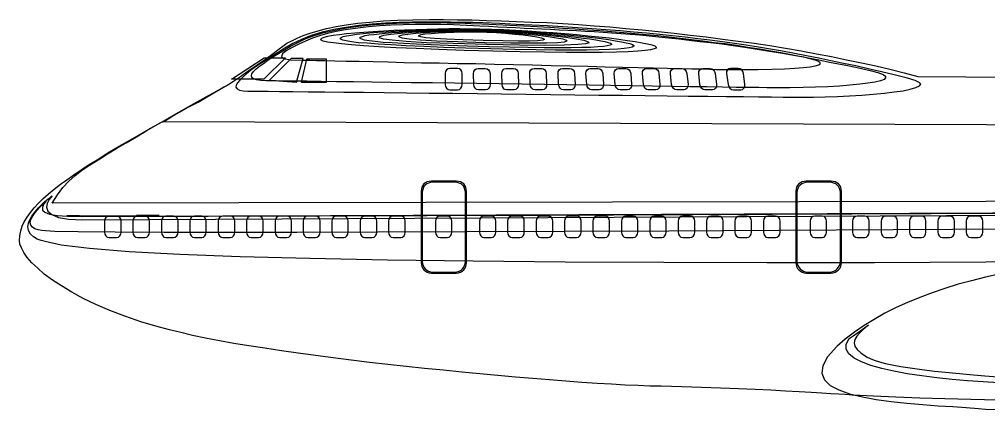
# Model space of a CAD drawing. Extents: x 526 to 2267, y -112 to 246.
# Drawn here: x 560 to 614.4, y 82.9 to 104.9 of the extents above; entities that cross this region are included whole.
import ezdxf

# ---------------------------------------------------------------- set-up
doc = ezdxf.new("R2010")
doc.units = 0
doc.header["$MEASUREMENT"] = 0
doc.layers.get('0').update_dxf_attribs({"linetype": 'CONTINUOUS'})

msp = doc.modelspace()

# ---------------------------------------------------------------- linework, layer by layer
at = {"linetype": 'Continuous'}
for points in [[(614.976, 83.482), (613.446, 83.519), (611.972, 83.556), (610.572, 83.593), (609.227, 83.648), (607.974, 83.703), (606.814, 83.758), (606.758, 83.758), (606.611, 83.777), (606.353, 83.795), (606.022, 83.813), (605.579, 83.832), (605.063, 83.869), (604.474, 83.906), (603.792, 83.942), (603.037, 83.979), (602.208, 84.034), (601.323, 84.071), (600.384, 84.108), (599.371, 84.145), (598.302, 84.182), (597.196, 84.219), (596.036, 84.256), (595.409, 84.274), (594.746, 84.311), (594.028, 84.33), (593.253, 84.385), (592.443, 84.422), (591.577, 84.477), (590.693, 84.551), (589.772, 84.624), (588.832, 84.698), (587.855, 84.772), (586.861, 84.864), (585.848, 84.956), (584.834, 85.048), (583.802, 85.158), (582.752, 85.25), (581.721, 85.361), (580.689, 85.49), (579.657, 85.601), (578.625, 85.73), (577.612, 85.859), (576.617, 85.988), (575.641, 86.117), (574.701, 86.246), (573.78, 86.393), (572.877, 86.54), (572.029, 86.669), (571.219, 86.816), (570.445, 86.964), (569.709, 87.112), (569.045, 87.278), (568.419, 87.425), (567.847, 87.572), (566.853, 87.867), (565.913, 88.198), (565.065, 88.512), (564.274, 88.862), (563.573, 89.193), (562.929, 89.543), (562.339, 89.894), (561.841, 90.225), (561.381, 90.557), (561.012, 90.888), (560.681, 91.202), (560.423, 91.496), (560.239, 91.773), (560.091, 92.03), (559.999, 92.252), (559.98, 92.455), (559.999, 92.712), (560.054, 92.989), (560.146, 93.246), (560.257, 93.504), (560.423, 93.763), (560.607, 94.021), (560.809, 94.278), (561.049, 94.554), (561.325, 94.812), (561.621, 95.071), (561.933, 95.329), (562.283, 95.605), (562.652, 95.863), (563.039, 96.139), (563.444, 96.416), (563.868, 96.692), (564.347, 96.987), (564.863, 97.318), (565.452, 97.668), (566.06, 98.019), (566.705, 98.387), (567.35, 98.755), (567.995, 99.124), (568.64, 99.492), (569.247, 99.824), (569.801, 100.137), (570.316, 100.432), (570.777, 100.672), (571.145, 100.893), (571.422, 101.04), (571.606, 101.132), (571.661, 101.169), (571.753, 101.224), (572.011, 101.408), (572.398, 101.666), (572.84, 101.98), (573.338, 102.311), (573.817, 102.642), (574.24, 102.955), (574.572, 103.213), (574.775, 103.36), (575.015, 103.526), (575.291, 103.673), (575.585, 103.821), (575.935, 103.968), (576.323, 104.098), (576.765, 104.227), (577.243, 104.356), (577.778, 104.466), (578.349, 104.558), (578.994, 104.65), (579.675, 104.724), (580.431, 104.797), (581.223, 104.834), (582.089, 104.853), (583.029, 104.871), (583.802, 104.871), (584.595, 104.853), (585.405, 104.853), (586.234, 104.816), (587.064, 104.797), (587.911, 104.761), (588.758, 104.724), (589.625, 104.687), (590.508, 104.632), (591.393, 104.577), (592.278, 104.503), (593.161, 104.448), (594.065, 104.356), (594.967, 104.282), (595.87, 104.19), (596.773, 104.098), (597.676, 103.987), (598.578, 103.895), (599.481, 103.765), (600.366, 103.655), (601.268, 103.526), (602.153, 103.397), (603.037, 103.25), (603.902, 103.103), (604.769, 102.937), (605.616, 102.79), (606.463, 102.605), (607.293, 102.439), (608.103, 102.256), (608.896, 102.072), (609.688, 101.869), (610.461, 101.666), (683.16, 101.155)], [(561.823, 94.554), (562.118, 95.015), (562.431, 95.421), (562.762, 95.789), (563.113, 96.102), (563.463, 96.379), (563.831, 96.618), (564.163, 96.839), (564.494, 97.042), (564.936, 97.318), (565.452, 97.631), (565.987, 97.945), (566.557, 98.276), (567.148, 98.626), (567.755, 98.976), (568.345, 99.308), (568.916, 99.64), (569.469, 99.953), (569.985, 100.229), (570.445, 100.506), (570.851, 100.727), (571.201, 100.911), (571.44, 101.058), (571.606, 101.132), (571.661, 101.169), (571.753, 101.224), (572.011, 101.408), (572.398, 101.666), (572.84, 101.98), (573.338, 102.311), (573.817, 102.642), (574.24, 102.955), (574.572, 103.213), (574.775, 103.36), (575.015, 103.526), (575.291, 103.673), (575.585, 103.821), (575.935, 103.968), (576.323, 104.098), (576.765, 104.227), (577.243, 104.356), (577.778, 104.466), (578.349, 104.558), (578.994, 104.65), (579.675, 104.724), (580.431, 104.797), (581.223, 104.834), (582.089, 104.853), (583.029, 104.871), (583.802, 104.871), (584.595, 104.853), (585.405, 104.853), (586.234, 104.816), (587.064, 104.797), (587.911, 104.761), (588.758, 104.724), (589.625, 104.687), (590.508, 104.632), (591.393, 104.577), (592.278, 104.503), (593.161, 104.448), (594.065, 104.356), (594.967, 104.282), (595.87, 104.19), (596.773, 104.098), (597.676, 103.987), (598.578, 103.895), (599.481, 103.765), (600.366, 103.655), (601.268, 103.526), (602.153, 103.397), (603.037, 103.25), (603.902, 103.103), (604.769, 102.937), (605.616, 102.79), (606.463, 102.605), (607.293, 102.439), (608.103, 102.256), (608.896, 102.072), (609.688, 101.869), (610.461, 101.666), (683.16, 101.155)], [(568.05, 99.124), (568.105, 99.142), (568.179, 99.179), (568.253, 99.235), (568.345, 99.29), (568.437, 99.345), (568.548, 99.419), (568.677, 99.492), (568.842, 99.584), (569.469, 99.934), (570.021, 100.229), (570.5, 100.506), (570.906, 100.745), (571.219, 100.929), (571.458, 101.058), (571.606, 101.132), (571.661, 101.169), (571.753, 101.224), (572.011, 101.408), (572.398, 101.666), (572.84, 101.98), (573.338, 102.311), (573.817, 102.642), (574.24, 102.955), (574.572, 103.213), (574.775, 103.36), (575.015, 103.526), (575.291, 103.673), (575.585, 103.821), (575.935, 103.968), (576.323, 104.098), (576.765, 104.227), (577.243, 104.356), (577.778, 104.466), (578.349, 104.558), (578.994, 104.65), (579.675, 104.724), (580.431, 104.797), (581.223, 104.834), (582.089, 104.853), (583.029, 104.871), (583.802, 104.871), (584.595, 104.853), (585.405, 104.853), (586.234, 104.816), (587.064, 104.797), (587.911, 104.761), (588.758, 104.724), (589.625, 104.687), (590.508, 104.632), (591.393, 104.577), (592.278, 104.503), (593.161, 104.448), (594.065, 104.356), (594.967, 104.282), (595.87, 104.19), (596.773, 104.098), (597.676, 103.987), (598.578, 103.895), (599.481, 103.765), (600.366, 103.655), (601.268, 103.526), (602.153, 103.397), (603.037, 103.25), (603.902, 103.103), (604.769, 102.937), (605.616, 102.79), (606.463, 102.605), (607.293, 102.439), (608.103, 102.256), (608.896, 102.072), (609.688, 101.869), (610.461, 101.666), (683.16, 101.155)], [(609.891, 101.574), (609.135, 101.759), (608.417, 101.924), (607.68, 102.09), (606.98, 102.256), (606.279, 102.402), (605.579, 102.55), (604.898, 102.697), (604.216, 102.827), (603.534, 102.955), (602.853, 103.084), (602.189, 103.195), (601.508, 103.305), (600.826, 103.416), (600.163, 103.508), (599.481, 103.618), (598.781, 103.71), (598.099, 103.784), (597.399, 103.876), (596.681, 103.95), (595.962, 104.024), (595.225, 104.098), (594.488, 104.153), (593.733, 104.227), (592.941, 104.282), (592.148, 104.337), (591.338, 104.392), (590.508, 104.448), (589.662, 104.503), (588.777, 104.54), (587.892, 104.577), (586.972, 104.632), (586.013, 104.669), (585.461, 104.687), (584.871, 104.705), (584.208, 104.724), (583.526, 104.724), (582.808, 104.724), (582.071, 104.724), (581.315, 104.687), (580.56, 104.65), (579.804, 104.595), (579.049, 104.521), (578.33, 104.411), (577.649, 104.3), (576.985, 104.153), (576.378, 103.968), (575.825, 103.747), (575.346, 103.508), (574.904, 103.25), (574.48, 102.992), (574.075, 102.734), (573.706, 102.494), (573.356, 102.274), (573.043, 102.053), (572.767, 101.832), (572.546, 101.648), (572.362, 101.463), (572.233, 101.316), (572.159, 101.169), (572.14, 101.058), (572.214, 100.966), (572.343, 100.893), (572.546, 100.856), (572.822, 100.837), (573.061, 100.837), (573.448, 100.837), (573.964, 100.837), (574.59, 100.819), (575.346, 100.819), (576.212, 100.8), (577.151, 100.8), (578.202, 100.782), (579.307, 100.782), (580.486, 100.764), (581.739, 100.745), (583.011, 100.727), (584.337, 100.727), (585.7, 100.708), (587.064, 100.69), (588.445, 100.672), (589.827, 100.653), (591.191, 100.635), (592.535, 100.616), (593.862, 100.616), (595.152, 100.598), (596.386, 100.58), (597.565, 100.561), (598.67, 100.561), (599.702, 100.543), (600.66, 100.543), (601.508, 100.524), (602.245, 100.524), (602.89, 100.506), (603.387, 100.506), (603.755, 100.506), (603.995, 100.506), (604.603, 100.506), (605.266, 100.524), (605.948, 100.543), (606.629, 100.58), (607.311, 100.616), (607.956, 100.672), (608.583, 100.727), (609.135, 100.8), (609.633, 100.856), (610.038, 100.948), (610.351, 101.04), (610.553, 101.132), (610.627, 101.224), (610.535, 101.334), (610.314, 101.445), (609.891, 101.574)], [(602.521, 101.021), (602.318, 101.021), (601.987, 101.021), (601.526, 101.04), (600.955, 101.04), (600.255, 101.04), (599.481, 101.058), (598.615, 101.077), (597.657, 101.077), (596.644, 101.095), (595.557, 101.113), (594.414, 101.132), (593.217, 101.15), (592.001, 101.169), (590.748, 101.187), (589.495, 101.205), (588.224, 101.224), (586.935, 101.242), (585.682, 101.261), (584.429, 101.279), (583.195, 101.298), (582.015, 101.316), (580.873, 101.334), (579.786, 101.353), (578.754, 101.371), (577.796, 101.371), (576.93, 101.39), (576.138, 101.408), (575.456, 101.408), (574.867, 101.408), (574.406, 101.426), (574.056, 101.426), (573.854, 101.426), (573.541, 101.445), (573.301, 101.482), (573.135, 101.537), (573.043, 101.611), (573.024, 101.703), (573.043, 101.814), (573.135, 101.943), (573.282, 102.09), (573.467, 102.237), (573.688, 102.402), (573.946, 102.587), (574.222, 102.771), (574.535, 102.955), (574.886, 103.158), (575.217, 103.36), (575.585, 103.563), (576.046, 103.784), (576.544, 103.968), (577.114, 104.135), (577.723, 104.264), (578.367, 104.392), (579.031, 104.484), (579.731, 104.558), (580.45, 104.613), (581.168, 104.65), (581.887, 104.669), (582.605, 104.687), (583.323, 104.687), (584.023, 104.669), (584.705, 104.669), (585.35, 104.632), (585.958, 104.613), (586.769, 104.577), (587.542, 104.54), (588.317, 104.503), (589.071, 104.466), (589.79, 104.429), (590.508, 104.374), (591.209, 104.337), (591.909, 104.282), (592.591, 104.245), (593.253, 104.19), (593.917, 104.135), (594.562, 104.079), (595.207, 104.024), (595.851, 103.968), (596.497, 103.895), (597.123, 103.821), (597.75, 103.747), (598.375, 103.673), (599.021, 103.581), (599.647, 103.508), (600.273, 103.416), (600.918, 103.305), (601.563, 103.213), (602.208, 103.103), (602.871, 102.992), (603.534, 102.863), (604.216, 102.734), (604.898, 102.605), (605.598, 102.457), (606.316, 102.311), (607.054, 102.164), (607.79, 101.998), (608.214, 101.888), (608.509, 101.777), (608.638, 101.685), (608.656, 101.592), (608.564, 101.5), (608.362, 101.426), (608.048, 101.353), (607.661, 101.279), (607.201, 101.224), (606.648, 101.169), (606.058, 101.113), (605.413, 101.077), (604.714, 101.058), (604.013, 101.04), (603.277, 101.021), (602.521, 101.021)], [(603.589, 102.827), (602.853, 102.955), (602.134, 103.066), (601.434, 103.176), (600.752, 103.287), (600.089, 103.379), (599.444, 103.471), (598.818, 103.545), (598.21, 103.618), (597.62, 103.692), (597.031, 103.765), (596.46, 103.821), (595.907, 103.876), (595.373, 103.932), (594.838, 103.987), (594.304, 104.024), (593.788, 104.061), (593.272, 104.098), (592.775, 104.135), (592.278, 104.172), (591.78, 104.19), (591.283, 104.227), (590.803, 104.245), (590.306, 104.264), (589.827, 104.3), (589.329, 104.319), (588.85, 104.337), (588.353, 104.356), (587.874, 104.392), (587.377, 104.411), (586.861, 104.429), (586.363, 104.466), (585.848, 104.484), (585.11, 104.521), (584.374, 104.558), (583.655, 104.577), (582.937, 104.577), (582.236, 104.577), (581.536, 104.558), (580.873, 104.54), (580.228, 104.503), (579.602, 104.448), (578.994, 104.374), (578.422, 104.3), (577.87, 104.208), (577.372, 104.098), (576.893, 103.968), (576.452, 103.821), (576.064, 103.655), (575.677, 103.471), (575.309, 103.287), (574.978, 103.103), (574.756, 102.937), (574.701, 102.79), (574.83, 102.679), (575.217, 102.605), (575.898, 102.587), (576.046, 102.587), (576.304, 102.587), (576.672, 102.568), (577.151, 102.568), (577.704, 102.55), (578.349, 102.531), (579.068, 102.531), (579.859, 102.513), (580.707, 102.494), (581.61, 102.457), (582.568, 102.439), (583.563, 102.421), (584.576, 102.402), (585.627, 102.384), (586.676, 102.347), (587.745, 102.329), (588.814, 102.311), (589.864, 102.274), (590.914, 102.256), (591.927, 102.237), (592.904, 102.201), (593.862, 102.182), (594.764, 102.164), (595.612, 102.145), (596.405, 102.127), (597.123, 102.109), (597.768, 102.09), (598.32, 102.09), (598.781, 102.072), (599.15, 102.053), (599.407, 102.053), (599.555, 102.053), (600.568, 102.053), (601.471, 102.053), (602.263, 102.072), (602.963, 102.09), (603.553, 102.127), (604.031, 102.164), (604.419, 102.201), (604.695, 102.256), (604.898, 102.311), (604.971, 102.365), (604.971, 102.439), (604.879, 102.513), (604.695, 102.587), (604.419, 102.66), (604.05, 102.753), (603.589, 102.827)], [(585.848, 104.337), (586.51, 104.319), (587.174, 104.3), (587.874, 104.264), (588.556, 104.227), (589.256, 104.172), (589.956, 104.135), (590.637, 104.079), (591.301, 104.024), (591.927, 103.95), (592.535, 103.895), (593.125, 103.839), (593.659, 103.765), (594.138, 103.692), (594.58, 103.637), (594.967, 103.563), (595.281, 103.489), (595.52, 103.434), (595.686, 103.379), (595.759, 103.305), (595.759, 103.25), (595.649, 103.213), (595.446, 103.158), (595.152, 103.121), (594.728, 103.084), (594.193, 103.047), (593.53, 103.029), (592.72, 103.011), (591.798, 103.011), (590.73, 103.011), (589.495, 103.029), (588.114, 103.047), (586.584, 103.084), (584.981, 103.121), (583.544, 103.176), (582.273, 103.232), (581.149, 103.268), (580.173, 103.324), (579.344, 103.379), (578.643, 103.434), (578.073, 103.489), (577.631, 103.545), (577.299, 103.6), (577.059, 103.655), (576.93, 103.71), (576.912, 103.765), (576.967, 103.821), (577.114, 103.876), (577.317, 103.932), (577.612, 103.987), (577.962, 104.024), (578.367, 104.079), (578.828, 104.116), (579.326, 104.153), (579.859, 104.19), (580.431, 104.227), (581.02, 104.264), (581.629, 104.282), (582.255, 104.3), (582.881, 104.319), (583.489, 104.337), (584.116, 104.356), (584.705, 104.356), (585.294, 104.337), (585.848, 104.337)], [(585.848, 104.337), (586.51, 104.319), (587.174, 104.3), (587.874, 104.264), (588.556, 104.227), (589.256, 104.172), (589.956, 104.135), (590.637, 104.079), (591.301, 104.024), (591.927, 103.95), (592.535, 103.895), (593.125, 103.839), (593.659, 103.765), (594.138, 103.692), (594.58, 103.637), (594.967, 103.563), (595.281, 103.489), (595.52, 103.434), (595.686, 103.379), (595.759, 103.305), (595.759, 103.25), (595.649, 103.213), (595.446, 103.158), (595.152, 103.121), (594.728, 103.084), (594.193, 103.047), (593.53, 103.029), (592.72, 103.011), (591.798, 103.011), (590.73, 103.011), (589.495, 103.029), (588.114, 103.047), (586.584, 103.084), (584.981, 103.121), (583.544, 103.176), (582.273, 103.232), (581.149, 103.268), (580.173, 103.324), (579.344, 103.379), (578.643, 103.434), (578.073, 103.489), (577.631, 103.545), (577.299, 103.6), (577.059, 103.655), (576.93, 103.71), (576.912, 103.765), (576.967, 103.821), (577.114, 103.876), (577.317, 103.932), (577.612, 103.987), (577.962, 104.024), (578.367, 104.079), (578.828, 104.116), (579.326, 104.153), (579.859, 104.19), (580.431, 104.227), (581.02, 104.264), (581.629, 104.282), (582.255, 104.3), (582.881, 104.319), (583.489, 104.337), (584.116, 104.356), (584.705, 104.356), (585.294, 104.337), (585.848, 104.337)], [(586.474, 103.213), (585.073, 103.25), (583.821, 103.287), (582.697, 103.342), (581.721, 103.379), (580.873, 103.434), (580.136, 103.471), (579.528, 103.526), (579.031, 103.563), (578.643, 103.618), (578.349, 103.673), (578.146, 103.71), (578.036, 103.765), (577.999, 103.821), (578.054, 103.858), (578.183, 103.913), (578.367, 103.95), (578.625, 103.987), (578.92, 104.042), (579.289, 104.079), (579.675, 104.116), (580.118, 104.153), (580.597, 104.172), (581.094, 104.208), (581.61, 104.227), (582.144, 104.264), (582.678, 104.282), (583.231, 104.282), (583.765, 104.3), (584.319, 104.3), (584.834, 104.319), (585.35, 104.3), (585.829, 104.3), (586.4, 104.282), (586.99, 104.264), (587.598, 104.227), (588.206, 104.208), (588.814, 104.153), (589.422, 104.116), (590.011, 104.079), (590.6, 104.024), (591.154, 103.968), (591.688, 103.913), (592.204, 103.858), (592.664, 103.802), (593.088, 103.747), (593.475, 103.673), (593.807, 103.618), (594.083, 103.563), (594.285, 103.508), (594.433, 103.453), (594.506, 103.397), (594.506, 103.36), (594.414, 103.305), (594.249, 103.268), (593.972, 103.232), (593.604, 103.195), (593.125, 103.176), (592.554, 103.158), (591.853, 103.14), (591.043, 103.14), (590.103, 103.14), (589.016, 103.158), (587.819, 103.176), (586.474, 103.213)], [(586.363, 103.324), (585.165, 103.36), (584.079, 103.397), (583.121, 103.434), (582.292, 103.471), (581.555, 103.508), (580.928, 103.545), (580.413, 103.581), (579.97, 103.637), (579.638, 103.673), (579.381, 103.71), (579.215, 103.765), (579.123, 103.802), (579.105, 103.839), (579.141, 103.876), (579.252, 103.913), (579.418, 103.968), (579.62, 104.005), (579.896, 104.024), (580.191, 104.061), (580.542, 104.098), (580.91, 104.135), (581.315, 104.153), (581.739, 104.19), (582.181, 104.208), (582.641, 104.227), (583.103, 104.245), (583.581, 104.245), (584.042, 104.264), (584.503, 104.264), (584.963, 104.264), (585.405, 104.264), (585.811, 104.264), (586.308, 104.245), (586.805, 104.227), (587.321, 104.208), (587.855, 104.172), (588.372, 104.153), (588.887, 104.116), (589.403, 104.061), (589.901, 104.024), (590.38, 103.968), (590.84, 103.932), (591.264, 103.876), (591.669, 103.821), (592.038, 103.784), (592.37, 103.729), (592.646, 103.673), (592.885, 103.637), (593.069, 103.581), (593.198, 103.526), (593.253, 103.489), (593.253, 103.453), (593.18, 103.416), (593.014, 103.379), (592.793, 103.342), (592.48, 103.324), (592.075, 103.287), (591.577, 103.287), (590.97, 103.268), (590.269, 103.268), (589.477, 103.268), (588.556, 103.287), (587.524, 103.305), (586.363, 103.324)], [(586.253, 103.453), (584.355, 103.508), (582.863, 103.563), (581.721, 103.637), (580.928, 103.71), (580.431, 103.765), (580.21, 103.839), (580.228, 103.913), (580.468, 103.987), (580.855, 104.042), (581.407, 104.098), (582.052, 104.153), (582.771, 104.19), (583.544, 104.227), (584.319, 104.245), (585.092, 104.245), (585.792, 104.245), (586.621, 104.208), (587.487, 104.172), (588.372, 104.116), (589.2, 104.042), (589.993, 103.95), (590.693, 103.876), (591.264, 103.784), (591.688, 103.71), (591.945, 103.618), (592.001, 103.545), (591.798, 103.489), (591.356, 103.453), (590.6, 103.416), (589.514, 103.397), (588.077, 103.416), (586.253, 103.453)], [(586.142, 103.563), (584.613, 103.618), (583.416, 103.655), (582.512, 103.71), (581.887, 103.765), (581.481, 103.821), (581.315, 103.895), (581.315, 103.95), (581.5, 104.005), (581.813, 104.042), (582.255, 104.098), (582.771, 104.135), (583.36, 104.172), (583.968, 104.19), (584.595, 104.208), (585.202, 104.208), (585.774, 104.208), (586.437, 104.19), (587.137, 104.153), (587.837, 104.098), (588.501, 104.042), (589.127, 103.987), (589.698, 103.913), (590.159, 103.839), (590.508, 103.784), (590.711, 103.71), (590.748, 103.655), (590.6, 103.6), (590.232, 103.563), (589.625, 103.526), (588.758, 103.526), (587.598, 103.526), (586.142, 103.563)], [(585.756, 104.172), (586.253, 104.153), (586.787, 104.135), (587.303, 104.098), (587.819, 104.042), (588.28, 104.005), (588.703, 103.95), (589.053, 103.895), (589.311, 103.839), (589.458, 103.784), (589.495, 103.747), (589.385, 103.71), (589.108, 103.673), (588.648, 103.655), (588.003, 103.655), (587.137, 103.673), (586.032, 103.692), (584.889, 103.729), (583.986, 103.765), (583.305, 103.802), (582.826, 103.839), (582.531, 103.895), (582.402, 103.932), (582.42, 103.968), (582.549, 104.024), (582.789, 104.061), (583.121, 104.079), (583.508, 104.116), (583.931, 104.135), (584.392, 104.153), (584.871, 104.172), (585.331, 104.172), (585.756, 104.172)], [(573.743, 102.716), (574.941, 102.716), (573.725, 101.519), (571.9, 101.519), (573.743, 102.716)], [(575.254, 102.679), (574.038, 101.463), (575.548, 101.353), (575.935, 102.679), (575.254, 102.679)], [(576.12, 102.642), (575.806, 101.353), (577.243, 101.353), (577.243, 102.642), (576.12, 102.642)], [(584.595, 100.911), (584.705, 100.929), (584.779, 101.003), (584.834, 101.095), (584.853, 101.205), (584.853, 101.832), (584.834, 101.943), (584.779, 102.035), (584.705, 102.09), (584.595, 102.109), (584.171, 102.109), (584.079, 102.09), (583.986, 102.035), (583.931, 101.943), (583.913, 101.832), (583.913, 101.205), (583.931, 101.095), (583.986, 101.003), (584.079, 100.929), (584.171, 100.911), (584.595, 100.911)], [(586.437, 101.205), (586.418, 101.095), (586.363, 101.003), (586.29, 100.929), (586.179, 100.911), (585.774, 100.911), (585.664, 100.929), (585.59, 101.003), (585.534, 101.095), (585.516, 101.205), (585.497, 101.832), (585.516, 101.943), (585.571, 102.035), (585.645, 102.09), (585.756, 102.109), (586.161, 102.109), (586.271, 102.09), (586.345, 102.035), (586.4, 101.943), (586.437, 101.832), (586.437, 101.205)], [(588.021, 101.205), (588.003, 101.095), (587.947, 101.003), (587.874, 100.929), (587.782, 100.911), (587.358, 100.911), (587.248, 100.929), (587.174, 101.003), (587.119, 101.095), (587.101, 101.205), (587.082, 101.832), (587.101, 101.943), (587.156, 102.035), (587.229, 102.09), (587.34, 102.109), (587.745, 102.109), (587.855, 102.09), (587.929, 102.035), (587.984, 101.943), (588.003, 101.832), (588.021, 101.205)], [(589.606, 101.205), (589.606, 101.095), (589.551, 101.003), (589.477, 100.929), (589.366, 100.911), (588.961, 100.911), (588.85, 100.929), (588.777, 101.003), (588.703, 101.095), (588.685, 101.205), (588.666, 101.832), (588.666, 101.943), (588.722, 102.035), (588.795, 102.09), (588.906, 102.109), (589.329, 102.109), (589.422, 102.09), (589.514, 102.035), (589.569, 101.943), (589.588, 101.832), (589.606, 101.205)], [(591.209, 101.205), (591.191, 101.095), (591.135, 101.003), (591.062, 100.929), (590.97, 100.911), (590.545, 100.911), (590.435, 100.929), (590.361, 101.003), (590.306, 101.095), (590.269, 101.205), (590.251, 101.832), (590.251, 101.943), (590.306, 102.035), (590.38, 102.09), (590.49, 102.109), (590.896, 102.109), (591.006, 102.09), (591.099, 102.035), (591.154, 101.943), (591.172, 101.832), (591.209, 101.205)], [(592.793, 101.205), (592.775, 101.095), (592.738, 101.003), (592.646, 100.929), (592.554, 100.911), (592.13, 100.911), (592.038, 100.929), (591.945, 101.003), (591.89, 101.095), (591.872, 101.205), (591.817, 101.832), (591.835, 101.943), (591.89, 102.035), (591.964, 102.09), (592.056, 102.109), (592.48, 102.109), (592.591, 102.09), (592.664, 102.035), (592.72, 101.943), (592.756, 101.832), (592.793, 101.205)], [(594.377, 101.205), (594.377, 101.095), (594.322, 101.003), (594.249, 100.929), (594.138, 100.911), (593.733, 100.911), (593.623, 100.929), (593.549, 101.003), (593.475, 101.095), (593.456, 101.205), (593.401, 101.832), (593.419, 101.943), (593.475, 102.035), (593.549, 102.09), (593.641, 102.109), (594.065, 102.109), (594.157, 102.09), (594.249, 102.035), (594.304, 101.943), (594.341, 101.832), (594.377, 101.205)], [(595.962, 101.205), (595.962, 101.095), (595.907, 101.003), (595.833, 100.929), (595.741, 100.911), (595.317, 100.911), (595.225, 100.929), (595.133, 101.003), (595.078, 101.095), (595.041, 101.205), (594.986, 101.832), (594.986, 101.943), (595.041, 102.035), (595.115, 102.09), (595.225, 102.109), (595.63, 102.109), (595.741, 102.09), (595.833, 102.035), (595.888, 101.943), (595.907, 101.832), (595.962, 101.205)], [(597.565, 101.205), (597.547, 101.095), (597.51, 101.003), (597.417, 100.929), (597.325, 100.911), (596.92, 100.911), (596.81, 100.929), (596.718, 101.003), (596.662, 101.095), (596.626, 101.205), (596.57, 101.832), (596.57, 101.943), (596.626, 102.035), (596.699, 102.09), (596.791, 102.109), (597.215, 102.109), (597.307, 102.09), (597.399, 102.035), (597.454, 101.943), (597.491, 101.832), (597.565, 101.205)], [(599.15, 101.205), (599.15, 101.095), (599.094, 101.003), (599.021, 100.929), (598.929, 100.911), (598.504, 100.911), (598.394, 100.929), (598.302, 101.003), (598.247, 101.095), (598.21, 101.205), (598.155, 101.832), (598.155, 101.943), (598.21, 102.035), (598.283, 102.09), (598.375, 102.109), (598.781, 102.109), (598.892, 102.09), (598.984, 102.035), (599.039, 101.943), (599.076, 101.832), (599.15, 101.205)], [(600.513, 100.911), (600.605, 100.929), (600.679, 101.003), (600.734, 101.095), (600.734, 101.205), (600.66, 101.832), (600.623, 101.943), (600.568, 102.035), (600.476, 102.09), (600.366, 102.109), (599.941, 102.109), (599.849, 102.09), (599.776, 102.035), (599.72, 101.943), (599.72, 101.832), (599.812, 101.205), (599.849, 101.095), (599.904, 101.003), (599.997, 100.929), (600.107, 100.911), (600.513, 100.911)], [(670.891, 98.741), (568.05, 99.124)], [(585.11, 93.025), (585.11, 95.2), (585.092, 95.329), (585.073, 95.439), (585.018, 95.531), (584.945, 95.623), (584.853, 95.697), (584.76, 95.752), (584.65, 95.771), (584.521, 95.789), (583.139, 95.789), (583.011, 95.771), (582.9, 95.752), (582.808, 95.697), (582.715, 95.623), (582.641, 95.531), (582.586, 95.439), (582.568, 95.329), (582.549, 95.2), (582.549, 93.025)], [(585.055, 93.025), (585.055, 95.145), (585.037, 95.255), (585, 95.366), (584.945, 95.476), (584.871, 95.55), (584.797, 95.623), (584.687, 95.678), (584.576, 95.715), (584.466, 95.734), (583.213, 95.734), (583.084, 95.715), (582.974, 95.678), (582.881, 95.623), (582.789, 95.55), (582.715, 95.476), (582.66, 95.366), (582.623, 95.255), (582.605, 95.145), (582.605, 92.989)], [(606.169, 93.025), (606.169, 95.2), (606.15, 95.329), (606.132, 95.439), (606.077, 95.531), (606.003, 95.623), (605.911, 95.697), (605.819, 95.752), (605.709, 95.771), (605.579, 95.789), (604.198, 95.789), (604.068, 95.771), (603.958, 95.752), (603.866, 95.697), (603.774, 95.623), (603.7, 95.531), (603.645, 95.439), (603.626, 95.329), (603.608, 95.2), (603.608, 93.025)], [(606.114, 93.025), (606.114, 95.145), (606.095, 95.255), (606.058, 95.366), (606.003, 95.476), (605.93, 95.55), (605.856, 95.623), (605.745, 95.678), (605.635, 95.715), (605.524, 95.734), (604.271, 95.734), (604.142, 95.715), (604.031, 95.678), (603.939, 95.623), (603.847, 95.55), (603.774, 95.476), (603.718, 95.366), (603.682, 95.255), (603.663, 95.145), (603.663, 92.989)], [(620.687, 91.276), (614.294, 91.239), (608.029, 91.202), (601.987, 91.202), (596.183, 91.22), (590.656, 91.239), (585.479, 91.294), (580.67, 91.349), (576.304, 91.441), (572.38, 91.533), (568.99, 91.662), (566.152, 91.809), (563.923, 91.993), (562.32, 92.178), (561.436, 92.399), (561.196, 92.455), (560.975, 92.528), (560.773, 92.657), (560.607, 92.805), (560.497, 93.007), (560.46, 93.228), (560.515, 93.504), (560.681, 93.818), (560.865, 94.057), (561.049, 94.278), (561.251, 94.462), (561.418, 94.647), (561.584, 94.775), (561.713, 94.868), (561.786, 94.941), (561.823, 94.96)], [(561.823, 94.96), (561.657, 94.757), (561.547, 94.536), (561.51, 94.315), (561.584, 94.094), (561.805, 93.91), (562.173, 93.744), (562.744, 93.652), (563.536, 93.615), (641.941, 94.008)], [(615.749, 93.081), (609.08, 93.044), (602.65, 93.007), (596.478, 92.97), (590.619, 92.952), (585.147, 92.933), (580.118, 92.915), (575.567, 92.897), (571.551, 92.897), (568.124, 92.897), (565.36, 92.915), (563.278, 92.933), (561.97, 92.952), (561.454, 92.989), (561.233, 93.007), (561.03, 93.044), (560.846, 93.099), (560.717, 93.191), (560.625, 93.302), (560.589, 93.449), (560.625, 93.633), (560.754, 93.855), (560.865, 94.021), (560.994, 94.168), (561.122, 94.315), (561.233, 94.426), (561.344, 94.518), (561.418, 94.591), (561.473, 94.628), (561.491, 94.647)], [(561.491, 94.647), (561.344, 94.462), (561.27, 94.297), (561.288, 94.149), (561.418, 94.039), (561.676, 93.929), (562.099, 93.855), (562.689, 93.818), (563.499, 93.8), (642.56, 94.118)], [(645.793, 94.7), (561.823, 94.554)], [(563.352, 93.836), (563.334, 93.836), (563.26, 93.836), (563.168, 93.836), (563.057, 93.836), (562.947, 93.836), (562.818, 93.836), (562.726, 93.836), (562.652, 93.836)], [(563.223, 93.836), (563.297, 93.836), (563.407, 93.836), (563.536, 93.836), (563.665, 93.836), (563.794, 93.836), (563.904, 93.836), (563.978, 93.836), (563.997, 93.836)], [(563.775, 93.836), (563.849, 93.836), (563.978, 93.836), (564.107, 93.836), (564.255, 93.836), (564.402, 93.836), (564.513, 93.836), (564.587, 93.836), (564.623, 93.836)], [(564.329, 93.836), (564.421, 93.836), (564.55, 93.836), (564.697, 93.836), (564.863, 93.836), (565.01, 93.836), (565.139, 93.836), (565.231, 93.836), (565.268, 93.836)], [(565.434, 92.62), (565.545, 92.639), (565.618, 92.712), (565.674, 92.805), (565.692, 92.915), (565.692, 93.541), (565.674, 93.652), (565.618, 93.744), (565.545, 93.8), (565.434, 93.818), (565.028, 93.818), (564.918, 93.8), (564.844, 93.744), (564.789, 93.652), (564.771, 93.541), (564.771, 92.915), (564.789, 92.805), (564.844, 92.712), (564.918, 92.639), (565.028, 92.62), (565.434, 92.62)], [(564.881, 93.836), (564.973, 93.836), (565.12, 93.836), (565.286, 93.836), (565.471, 93.836), (565.637, 93.818), (565.784, 93.818), (565.876, 93.818), (565.913, 93.818)], [(565.434, 93.836), (565.545, 93.836), (565.692, 93.836), (565.876, 93.836), (566.06, 93.836), (566.244, 93.818), (566.392, 93.818), (566.502, 93.818), (566.539, 93.818)], [(566.005, 93.836), (566.116, 93.836), (566.281, 93.836), (566.465, 93.836), (566.668, 93.836), (566.871, 93.818), (567.037, 93.818), (567.148, 93.818), (567.184, 93.818)], [(567.037, 92.62), (567.148, 92.639), (567.221, 92.712), (567.276, 92.805), (567.295, 92.915), (567.295, 93.541), (567.276, 93.652), (567.221, 93.744), (567.148, 93.8), (567.037, 93.818), (566.613, 93.818), (566.521, 93.8), (566.429, 93.744), (566.373, 93.652), (566.355, 93.541), (566.355, 92.915), (566.373, 92.805), (566.429, 92.712), (566.521, 92.639), (566.613, 92.62), (567.037, 92.62)], [(567.829, 93.855), (567.792, 93.855), (567.663, 93.855), (567.479, 93.855), (567.276, 93.855), (567.055, 93.855), (566.853, 93.855), (566.668, 93.855), (566.557, 93.855)], [(567.221, 93.818), (567.332, 93.818), (567.589, 93.818), (567.958, 93.818), (568.456, 93.818), (569.082, 93.818), (569.782, 93.818), (570.592, 93.818), (571.477, 93.836), (572.435, 93.836), (573.467, 93.836), (574.553, 93.836), (575.677, 93.836), (576.838, 93.836), (578.036, 93.855), (579.233, 93.855), (580.45, 93.855), (581.666, 93.855), (582.881, 93.855), (584.06, 93.873), (585.221, 93.873), (586.326, 93.873), (587.395, 93.873), (588.409, 93.873), (589.348, 93.873), (590.214, 93.892), (591.006, 93.892), (591.688, 93.892), (592.278, 93.892), (592.738, 93.892), (593.088, 93.892), (593.309, 93.892), (593.383, 93.892), (642.398, 94.089)], [(568.64, 92.62), (568.732, 92.639), (568.824, 92.712), (568.879, 92.805), (568.897, 92.915), (568.897, 93.541), (568.879, 93.652), (568.824, 93.744), (568.732, 93.8), (568.64, 93.818), (568.216, 93.818), (568.105, 93.8), (568.032, 93.744), (567.976, 93.652), (567.958, 93.541), (567.958, 92.915), (567.976, 92.805), (568.032, 92.712), (568.105, 92.639), (568.216, 92.62), (568.64, 92.62)], [(570.224, 92.62), (570.334, 92.639), (570.408, 92.712), (570.463, 92.805), (570.482, 92.915), (570.482, 93.541), (570.463, 93.652), (570.408, 93.744), (570.334, 93.8), (570.224, 93.818), (569.819, 93.818), (569.709, 93.8), (569.635, 93.744), (569.58, 93.652), (569.561, 93.541), (569.561, 92.915), (569.58, 92.805), (569.635, 92.712), (569.709, 92.639), (569.819, 92.62), (570.224, 92.62)], [(571.827, 92.62), (571.937, 92.639), (572.011, 92.712), (572.066, 92.805), (572.085, 92.915), (572.085, 93.541), (572.066, 93.652), (572.011, 93.744), (571.937, 93.8), (571.827, 93.818), (571.403, 93.818), (571.311, 93.8), (571.219, 93.744), (571.164, 93.652), (571.145, 93.541), (571.145, 92.915), (571.164, 92.805), (571.219, 92.712), (571.311, 92.639), (571.403, 92.62), (571.827, 92.62)], [(573.411, 92.62), (573.522, 92.639), (573.596, 92.712), (573.651, 92.805), (573.67, 92.915), (573.67, 93.541), (573.651, 93.652), (573.596, 93.744), (573.522, 93.8), (573.411, 93.818), (573.006, 93.818), (572.895, 93.8), (572.822, 93.744), (572.767, 93.652), (572.748, 93.541), (572.748, 92.915), (572.767, 92.805), (572.822, 92.712), (572.895, 92.639), (573.006, 92.62), (573.411, 92.62)], [(575.015, 92.62), (575.125, 92.639), (575.199, 92.712), (575.254, 92.805), (575.272, 92.915), (575.272, 93.541), (575.254, 93.652), (575.199, 93.744), (575.125, 93.8), (575.015, 93.818), (574.609, 93.818), (574.498, 93.8), (574.424, 93.744), (574.369, 93.652), (574.351, 93.541), (574.351, 92.915), (574.369, 92.805), (574.424, 92.712), (574.498, 92.639), (574.609, 92.62), (575.015, 92.62)], [(576.617, 92.62), (576.709, 92.639), (576.801, 92.712), (576.857, 92.805), (576.875, 92.915), (576.875, 93.541), (576.857, 93.652), (576.801, 93.744), (576.709, 93.8), (576.617, 93.818), (576.194, 93.818), (576.083, 93.8), (576.009, 93.744), (575.954, 93.652), (575.935, 93.541), (575.935, 92.915), (575.954, 92.805), (576.009, 92.712), (576.083, 92.639), (576.194, 92.62), (576.617, 92.62)], [(578.202, 92.62), (578.312, 92.639), (578.386, 92.712), (578.441, 92.805), (578.459, 92.915), (578.459, 93.541), (578.441, 93.652), (578.386, 93.744), (578.312, 93.8), (578.202, 93.818), (577.796, 93.818), (577.686, 93.8), (577.612, 93.744), (577.557, 93.652), (577.539, 93.541), (577.539, 92.915), (577.557, 92.805), (577.612, 92.712), (577.686, 92.639), (577.796, 92.62), (578.202, 92.62)], [(579.804, 92.62), (579.915, 92.639), (579.988, 92.712), (580.044, 92.805), (580.062, 92.915), (580.062, 93.541), (580.044, 93.652), (579.988, 93.744), (579.915, 93.8), (579.804, 93.818), (579.381, 93.818), (579.289, 93.8), (579.197, 93.744), (579.141, 93.652), (579.123, 93.541), (579.123, 92.915), (579.141, 92.805), (579.197, 92.712), (579.289, 92.639), (579.381, 92.62), (579.804, 92.62)], [(581.407, 92.62), (581.5, 92.639), (581.592, 92.712), (581.647, 92.805), (581.666, 92.915), (581.666, 93.541), (581.647, 93.652), (581.592, 93.744), (581.5, 93.8), (581.407, 93.818), (580.983, 93.818), (580.873, 93.8), (580.799, 93.744), (580.744, 93.652), (580.726, 93.541), (580.726, 92.915), (580.744, 92.805), (580.799, 92.712), (580.873, 92.639), (580.983, 92.62), (581.407, 92.62)], [(584.023, 92.62), (584.134, 92.639), (584.208, 92.712), (584.263, 92.805), (584.282, 92.915), (584.282, 93.541), (584.263, 93.652), (584.208, 93.744), (584.134, 93.8), (584.023, 93.818), (583.618, 93.818), (583.508, 93.8), (583.434, 93.744), (583.379, 93.652), (583.36, 93.541), (583.36, 92.915), (583.379, 92.805), (583.434, 92.712), (583.508, 92.639), (583.618, 92.62), (584.023, 92.62)], [(586.492, 92.62), (586.602, 92.639), (586.676, 92.712), (586.732, 92.805), (586.75, 92.915), (586.75, 93.541), (586.732, 93.652), (586.676, 93.744), (586.602, 93.8), (586.492, 93.818), (586.087, 93.818), (585.977, 93.8), (585.903, 93.744), (585.848, 93.652), (585.829, 93.541), (585.829, 92.915), (585.848, 92.805), (585.903, 92.712), (585.977, 92.639), (586.087, 92.62), (586.492, 92.62)], [(588.095, 92.62), (588.206, 92.639), (588.28, 92.712), (588.335, 92.805), (588.353, 92.915), (588.353, 93.541), (588.335, 93.652), (588.28, 93.744), (588.206, 93.8), (588.095, 93.818), (587.671, 93.818), (587.579, 93.8), (587.487, 93.744), (587.432, 93.652), (587.414, 93.541), (587.414, 92.915), (587.432, 92.805), (587.487, 92.712), (587.579, 92.639), (587.671, 92.62), (588.095, 92.62)], [(589.698, 92.62), (589.79, 92.639), (589.882, 92.712), (589.938, 92.805), (589.956, 92.915), (589.956, 93.541), (589.938, 93.652), (589.882, 93.744), (589.79, 93.8), (589.698, 93.818), (589.274, 93.818), (589.163, 93.8), (589.09, 93.744), (589.035, 93.652), (589.016, 93.541), (589.016, 92.915), (589.035, 92.805), (589.09, 92.712), (589.163, 92.639), (589.274, 92.62), (589.698, 92.62)], [(591.283, 92.62), (591.393, 92.639), (591.467, 92.712), (591.522, 92.805), (591.54, 92.915), (591.54, 93.541), (591.522, 93.652), (591.467, 93.744), (591.393, 93.8), (591.283, 93.818), (590.877, 93.818), (590.766, 93.8), (590.693, 93.744), (590.637, 93.652), (590.619, 93.541), (590.619, 92.915), (590.637, 92.805), (590.693, 92.712), (590.766, 92.639), (590.877, 92.62), (591.283, 92.62)], [(592.885, 92.62), (592.996, 92.639), (593.069, 92.712), (593.125, 92.805), (593.143, 92.915), (593.143, 93.541), (593.125, 93.652), (593.069, 93.744), (592.996, 93.8), (592.885, 93.818), (592.462, 93.818), (592.37, 93.8), (592.278, 93.744), (592.222, 93.652), (592.204, 93.541), (592.204, 92.915), (592.222, 92.805), (592.278, 92.712), (592.37, 92.639), (592.462, 92.62), (592.885, 92.62)], [(594.47, 92.62), (594.58, 92.639), (594.654, 92.712), (594.709, 92.805), (594.728, 92.915), (594.728, 93.541), (594.709, 93.652), (594.654, 93.744), (594.58, 93.8), (594.47, 93.818), (594.065, 93.818), (593.954, 93.8), (593.88, 93.744), (593.825, 93.652), (593.807, 93.541), (593.807, 92.915), (593.825, 92.805), (593.88, 92.712), (593.954, 92.639), (594.065, 92.62), (594.47, 92.62)], [(596.072, 92.62), (596.183, 92.639), (596.257, 92.712), (596.312, 92.805), (596.331, 92.915), (596.331, 93.541), (596.312, 93.652), (596.257, 93.744), (596.183, 93.8), (596.072, 93.818), (595.667, 93.818), (595.557, 93.8), (595.483, 93.744), (595.428, 93.652), (595.409, 93.541), (595.409, 92.915), (595.428, 92.805), (595.483, 92.712), (595.557, 92.639), (595.667, 92.62), (596.072, 92.62)], [(597.676, 92.62), (597.768, 92.639), (597.86, 92.712), (597.915, 92.805), (597.934, 92.915), (597.934, 93.541), (597.915, 93.652), (597.86, 93.744), (597.768, 93.8), (597.676, 93.818), (597.251, 93.818), (597.141, 93.8), (597.067, 93.744), (597.012, 93.652), (596.994, 93.541), (596.994, 92.915), (597.012, 92.805), (597.067, 92.712), (597.141, 92.639), (597.251, 92.62), (597.676, 92.62)], [(599.26, 92.62), (599.371, 92.639), (599.444, 92.712), (599.499, 92.805), (599.518, 92.915), (599.518, 93.541), (599.499, 93.652), (599.444, 93.744), (599.371, 93.8), (599.26, 93.818), (598.855, 93.818), (598.744, 93.8), (598.67, 93.744), (598.615, 93.652), (598.596, 93.541), (598.596, 92.915), (598.615, 92.805), (598.67, 92.712), (598.744, 92.639), (598.855, 92.62), (599.26, 92.62)], [(600.863, 92.62), (600.973, 92.639), (601.047, 92.712), (601.102, 92.805), (601.121, 92.915), (601.121, 93.541), (601.102, 93.652), (601.047, 93.744), (600.973, 93.8), (600.863, 93.818), (600.439, 93.818), (600.347, 93.8), (600.255, 93.744), (600.2, 93.652), (600.181, 93.541), (600.181, 92.915), (600.2, 92.805), (600.255, 92.712), (600.347, 92.639), (600.439, 92.62), (600.863, 92.62)], [(602.465, 92.62), (602.558, 92.639), (602.65, 92.712), (602.705, 92.805), (602.723, 92.915), (602.723, 93.541), (602.705, 93.652), (602.65, 93.744), (602.558, 93.8), (602.465, 93.818), (602.042, 93.818), (601.932, 93.8), (601.858, 93.744), (601.803, 93.652), (601.784, 93.541), (601.784, 92.915), (601.803, 92.805), (601.858, 92.712), (601.932, 92.639), (602.042, 92.62), (602.465, 92.62)], [(605.082, 92.62), (605.192, 92.639), (605.266, 92.712), (605.321, 92.805), (605.339, 92.915), (605.339, 93.541), (605.321, 93.652), (605.266, 93.744), (605.192, 93.8), (605.082, 93.818), (604.677, 93.818), (604.566, 93.8), (604.493, 93.744), (604.437, 93.652), (604.419, 93.541), (604.419, 92.915), (604.437, 92.805), (604.493, 92.712), (604.566, 92.639), (604.677, 92.62), (605.082, 92.62)], [(607.477, 92.62), (607.587, 92.639), (607.661, 92.712), (607.716, 92.805), (607.735, 92.915), (607.735, 93.541), (607.716, 93.652), (607.661, 93.744), (607.587, 93.8), (607.477, 93.818), (607.054, 93.818), (606.961, 93.8), (606.869, 93.744), (606.814, 93.652), (606.795, 93.541), (606.795, 92.915), (606.814, 92.805), (606.869, 92.712), (606.961, 92.639), (607.054, 92.62), (607.477, 92.62)], [(609.061, 92.62), (609.172, 92.639), (609.245, 92.712), (609.301, 92.805), (609.319, 92.915), (609.319, 93.541), (609.301, 93.652), (609.245, 93.744), (609.172, 93.8), (609.061, 93.818), (608.656, 93.818), (608.546, 93.8), (608.472, 93.744), (608.417, 93.652), (608.399, 93.541), (608.399, 92.915), (608.417, 92.805), (608.472, 92.712), (608.546, 92.639), (608.656, 92.62), (609.061, 92.62)], [(610.664, 92.62), (610.775, 92.639), (610.848, 92.712), (610.904, 92.805), (610.922, 92.915), (610.922, 93.541), (610.904, 93.652), (610.848, 93.744), (610.775, 93.8), (610.664, 93.818), (610.259, 93.818), (610.148, 93.8), (610.075, 93.744), (610.02, 93.652), (610.001, 93.541), (610.001, 92.915), (610.02, 92.805), (610.075, 92.712), (610.148, 92.639), (610.259, 92.62), (610.664, 92.62)], [(612.267, 92.62), (612.36, 92.639), (612.452, 92.712), (612.507, 92.805), (612.525, 92.915), (612.525, 93.541), (612.507, 93.652), (612.452, 93.744), (612.36, 93.8), (612.267, 93.818), (611.843, 93.818), (611.733, 93.8), (611.659, 93.744), (611.604, 93.652), (611.585, 93.541), (611.585, 92.915), (611.604, 92.805), (611.659, 92.712), (611.733, 92.639), (611.843, 92.62), (612.267, 92.62)], [(613.852, 92.62), (613.962, 92.639), (614.036, 92.712), (614.091, 92.805), (614.11, 92.915), (614.11, 93.541), (614.091, 93.652), (614.036, 93.744), (613.962, 93.8), (613.852, 93.818), (613.446, 93.818), (613.335, 93.8), (613.262, 93.744), (613.207, 93.652), (613.188, 93.541), (613.188, 92.915), (613.207, 92.805), (613.262, 92.712), (613.335, 92.639), (613.446, 92.62), (613.852, 92.62)], [(582.549, 93.025), (582.549, 91.202), (582.568, 91.091), (582.586, 90.98), (582.641, 90.87), (582.715, 90.796), (582.808, 90.722), (582.9, 90.667), (583.011, 90.63), (583.139, 90.612), (584.521, 90.612), (584.65, 90.63), (584.76, 90.667), (584.853, 90.722), (584.945, 90.796), (585.018, 90.87), (585.073, 90.98), (585.092, 91.091), (585.11, 91.202), (585.11, 93.025)], [(582.605, 92.989), (582.605, 91.276), (582.623, 91.147), (582.66, 91.036), (582.715, 90.944), (582.789, 90.851), (582.881, 90.777), (582.974, 90.722), (583.084, 90.685), (583.213, 90.667), (584.466, 90.667), (584.576, 90.685), (584.687, 90.722), (584.797, 90.777), (584.871, 90.851), (584.945, 90.944), (585, 91.036), (585.037, 91.147), (585.055, 91.276), (585.055, 93.025)], [(603.608, 93.025), (603.608, 91.202), (603.626, 91.091), (603.645, 90.98), (603.7, 90.87), (603.774, 90.796), (603.866, 90.722), (603.958, 90.667), (604.068, 90.63), (604.198, 90.612), (605.579, 90.612), (605.709, 90.63), (605.819, 90.667), (605.911, 90.722), (606.003, 90.796), (606.077, 90.87), (606.132, 90.98), (606.15, 91.091), (606.169, 91.202), (606.169, 93.025)], [(603.663, 92.989), (603.663, 91.276), (603.682, 91.147), (603.718, 91.036), (603.774, 90.944), (603.847, 90.851), (603.939, 90.777), (604.031, 90.722), (604.142, 90.685), (604.271, 90.667), (605.524, 90.667), (605.635, 90.685), (605.745, 90.722), (605.856, 90.777), (605.93, 90.851), (606.003, 90.944), (606.058, 91.036), (606.095, 91.147), (606.114, 91.276), (606.114, 93.025)], [(615.031, 90.557), (614.257, 90.391), (613.483, 90.188), (612.728, 89.986), (611.99, 89.746), (611.272, 89.506), (610.572, 89.248), (609.891, 88.972), (609.245, 88.678), (608.619, 88.364), (608.011, 88.014), (607.44, 87.664), (606.906, 87.296), (606.39, 86.909), (605.911, 86.485), (605.395, 85.914), (605.119, 85.416), (605.063, 84.993), (605.211, 84.624), (605.543, 84.311), (606.022, 84.053), (606.629, 83.832), (607.348, 83.666), (608.122, 83.519), (608.969, 83.408), (609.854, 83.316), (610.738, 83.243), (611.604, 83.169), (612.433, 83.114), (613.188, 83.058), (613.87, 83.003), (614.257, 82.966), (614.828, 82.948)], [(614.994, 84.459), (614.128, 84.514), (613.262, 84.569), (612.396, 84.643), (611.53, 84.735), (610.682, 84.845), (609.872, 84.956), (609.116, 85.103), (608.435, 85.25), (607.827, 85.435), (607.293, 85.638), (606.887, 85.841), (606.592, 86.08), (606.445, 86.338), (606.445, 86.614), (606.592, 86.927), (606.666, 86.983), (606.832, 87.093), (607.072, 87.259), (607.33, 87.443), (607.551, 87.591), (607.68, 87.683), (607.698, 87.701), (607.551, 87.572)], [(607.551, 87.572), (607.348, 87.406), (607.182, 87.241), (607.035, 87.075), (606.924, 86.89), (606.887, 86.706), (606.924, 86.503), (607.054, 86.319), (607.274, 86.117), (607.422, 86.025), (607.587, 85.914), (607.79, 85.822), (608.011, 85.73), (608.306, 85.638), (608.638, 85.545), (609.024, 85.471), (609.504, 85.379), (610.038, 85.287), (610.682, 85.195), (611.401, 85.103), (612.23, 85.03), (613.188, 84.937), (614.238, 84.845), (615.436, 84.753)]]:
    msp.add_lwpolyline(points, dxfattribs=at)

doc.saveas('drawing.dxf')
